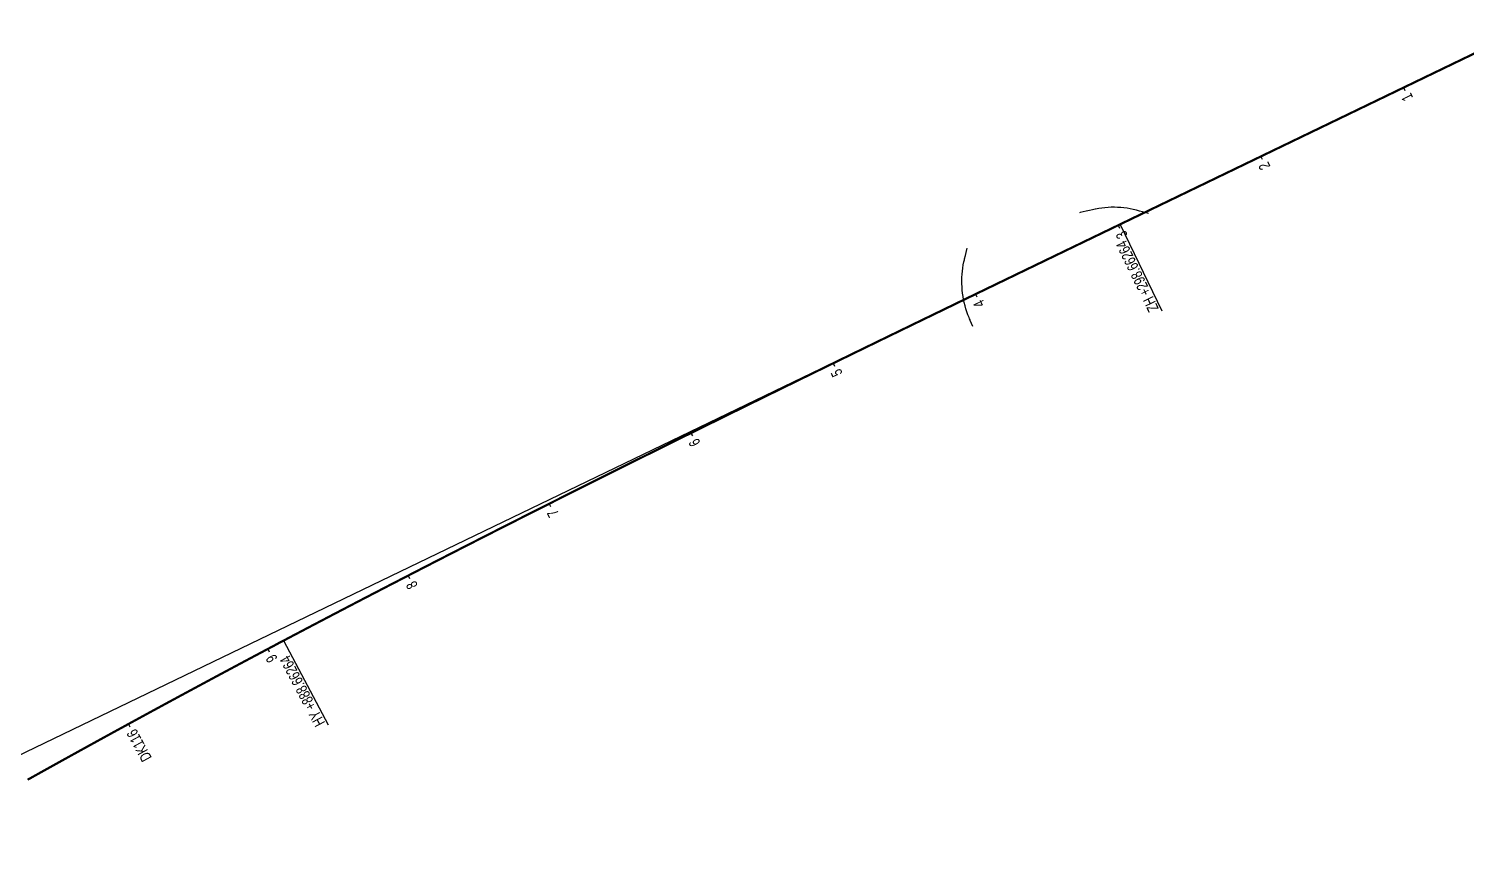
# Model space of a CAD drawing. Header units: millimetres. Extents: x 497834 to 621495, y 3353175 to 3430424.
# Drawn here: x 568395 to 569303, y 3392156 to 3392678 of the extents above; entities that cross this region are included whole.
import ezdxf

# ---------------------------------------------------------------- set-up
doc = ezdxf.new("R2010")
doc.units = ezdxf.units.MM
for name, color, linetype in [('DK改路中线', 7, 'Continuous'), ('dl3', 7, 'Continuous'), ('沪乍杭打线-0.0-200.8段-施工系转设计系成果-2000坐标系-左线_中线_交点', 7, 'Continuous'), ('沪乍杭打线-0.0-200.8段-施工系转设计系成果-2000坐标系-左线_五大桩', 7, 'Continuous'), ('沪乍杭打线-0.0-200.8段-施工系转设计系成果-2000坐标系-左线_里程', 7, 'Continuous')]:
    doc.layers.add(name, color=color, linetype=linetype)
doc.styles.add('PM_LC', font='slromans.shx', dxfattribs={"width": 0.75, "bigfont": 'hztxt.shx'})
doc.styles.add('PM_QX', font='slromans.shx', dxfattribs={"width": 0.75, "bigfont": 'hztxt.shx'})

msp = doc.modelspace()

# ---------------------------------------------------------------- linework, layer by layer
at = {"layer": 'DK改路中线', "color": 3, "linetype": 'Continuous', "ltscale": 2, "flags": 128}
for points in [[(569102.1, 3392560.83), (569100.17, 3392561.36), (569098.24, 3392561.88), (569096.31, 3392562.4), (569094.5, 3392562.89, 0.120511), (569094.38, 3392562.93), (569092.44, 3392563.41), (569090.48, 3392563.82), (569088.51, 3392564.16), (569086.53, 3392564.43), (569084.54, 3392564.63), (569082.55, 3392564.75), (569080.55, 3392564.81), (569078.55, 3392564.79), (569076.55, 3392564.69), (569074.56, 3392564.53), (569072.57, 3392564.29), (569070.59, 3392563.98), (569068.63, 3392563.6), (569068.37, 3392563.54), (569066.68, 3392563.17), (569064.72, 3392562.74), (569062.77, 3392562.32), (569060.82, 3392561.89), (569058.86, 3392561.46), (569058.52, 3392561.39)], [(568991.14, 3392489.57), (568990.33, 3392491.4), (568989.52, 3392493.23), (568989.35, 3392493.62, -0.163502), (568988.73, 3392495.07), (568988, 3392496.93), (568987.33, 3392498.81), (568986.72, 3392500.72), (568986.18, 3392502.64), (568985.7, 3392504.58), (568985.29, 3392506.54), (568984.94, 3392508.51), (568984.66, 3392510.49), (568984.44, 3392512.48), (568984.29, 3392514.47), (568984.21, 3392516.47), (568984.19, 3392518.47), (568984.24, 3392520.47), (568984.36, 3392522.47), (568984.54, 3392524.46), (568984.79, 3392526.44), (568985.11, 3392528.42), (568985.49, 3392530.38), (568985.78, 3392531.67), (568985.93, 3392532.33), (568986.39, 3392534.28), (568986.85, 3392536.22), (568987.3, 3392538.17), (568987.48, 3392538.94)]]:
    msp.add_lwpolyline(points, format="xyb", dxfattribs=at)
at = {"layer": 'dl3', "color": 3, "linetype": 'Continuous', "ltscale": 2, "const_width": 1.4, "flags": 128}
msp.add_lwpolyline([(569338.68, 3392676.95), (569084.08, 3392554.03), (569083.18, 3392553.59), (569082.28, 3392553.16), (569081.38, 3392552.72), (569080.48, 3392552.29), (569079.58, 3392551.85), (569078.68, 3392551.42), (569077.78, 3392550.98), (569076.88, 3392550.55), (569075.98, 3392550.11), (569075.08, 3392549.68), (569074.18, 3392549.24), (569073.28, 3392548.81), (569072.38, 3392548.37), (569071.48, 3392547.94), (569070.57, 3392547.5), (569069.67, 3392547.07), (569068.77, 3392546.63), (569067.87, 3392546.2), (569066.97, 3392545.77), (569066.07, 3392545.33), (569065.17, 3392544.9), (569064.27, 3392544.46), (569063.37, 3392544.03), (569062.47, 3392543.59), (569061.57, 3392543.16), (569060.67, 3392542.72), (569059.77, 3392542.29), (569058.87, 3392541.85), (569057.97, 3392541.42), (569057.07, 3392540.98), (569056.17, 3392540.55), (569055.27, 3392540.11), (569054.37, 3392539.68), (569053.47, 3392539.24), (569052.56, 3392538.81), (569051.66, 3392538.37), (569050.76, 3392537.94), (569049.86, 3392537.5), (569048.96, 3392537.07), (569048.06, 3392536.63), (569047.16, 3392536.2), (569046.26, 3392535.76), (569045.36, 3392535.33), (569044.46, 3392534.89), (569043.56, 3392534.46), (569042.66, 3392534.02), (569041.76, 3392533.59), (569040.86, 3392533.15), (569039.96, 3392532.72), (569039.06, 3392532.28), (569038.16, 3392531.85), (569037.26, 3392531.41), (569036.36, 3392530.98), (569035.46, 3392530.54), (569034.56, 3392530.11), (569033.66, 3392529.67), (569032.76, 3392529.24), (569031.85, 3392528.8), (569030.95, 3392528.37), (569030.05, 3392527.93), (569029.15, 3392527.5), (569028.25, 3392527.06), (569027.35, 3392526.63), (569026.45, 3392526.19), (569025.55, 3392525.76), (569024.65, 3392525.32), (569023.75, 3392524.89), (569022.85, 3392524.45), (569021.95, 3392524.02), (569021.05, 3392523.58), (569020.15, 3392523.15), (569019.25, 3392522.71), (569018.35, 3392522.27), (569017.45, 3392521.84), (569016.55, 3392521.4), (569015.65, 3392520.97), (569014.75, 3392520.53), (569013.85, 3392520.1), (569012.95, 3392519.66), (569012.05, 3392519.23), (569011.15, 3392518.79), (569010.25, 3392518.36), (569009.35, 3392517.92), (569008.45, 3392517.49), (569007.55, 3392517.05), (569006.65, 3392516.61), (569005.75, 3392516.18), (569004.85, 3392515.74), (569003.95, 3392515.31), (569003.05, 3392514.87), (569002.15, 3392514.44), (569001.25, 3392514), (569000.35, 3392513.57), (568999.45, 3392513.13), (568998.55, 3392512.69), (568997.64, 3392512.26), (568996.74, 3392511.82), (568995.84, 3392511.39), (568994.94, 3392510.95), (568994.04, 3392510.52), (568993.14, 3392510.08), (568992.24, 3392509.64), (568991.34, 3392509.21), (568990.44, 3392508.77), (568989.54, 3392508.34), (568988.64, 3392507.9), (568987.74, 3392507.47), (568986.84, 3392507.03), (568985.94, 3392506.59), (568985.04, 3392506.16), (568984.14, 3392505.72), (568983.24, 3392505.29), (568982.34, 3392504.85), (568981.44, 3392504.41), (568980.54, 3392503.98), (568979.64, 3392503.54), (568978.74, 3392503.11), (568977.84, 3392502.67), (568976.95, 3392502.23), (568976.05, 3392501.8), (568975.15, 3392501.36), (568974.25, 3392500.92), (568973.35, 3392500.49), (568972.45, 3392500.05), (568971.55, 3392499.62), (568970.65, 3392499.18), (568969.75, 3392498.74), (568968.85, 3392498.31), (568967.95, 3392497.87), (568967.05, 3392497.43), (568966.15, 3392497), (568965.25, 3392496.56), (568964.35, 3392496.12), (568963.45, 3392495.69), (568962.55, 3392495.25), (568961.65, 3392494.82), (568960.75, 3392494.38), (568959.85, 3392493.94), (568958.95, 3392493.51), (568958.05, 3392493.07), (568957.15, 3392492.63), (568956.25, 3392492.2), (568955.35, 3392491.76), (568954.45, 3392491.32), (568953.55, 3392490.89), (568952.65, 3392490.45), (568951.75, 3392490.01), (568950.85, 3392489.57), (568949.95, 3392489.14), (568949.05, 3392488.7), (568948.16, 3392488.26), (568947.26, 3392487.83), (568946.36, 3392487.39), (568945.46, 3392486.95), (568944.56, 3392486.52), (568943.66, 3392486.08), (568942.76, 3392485.64), (568941.86, 3392485.2), (568940.96, 3392484.77), (568940.06, 3392484.33), (568939.16, 3392483.89), (568938.26, 3392483.46), (568937.36, 3392483.02), (568936.46, 3392482.58), (568935.56, 3392482.14), (568934.66, 3392481.71), (568933.77, 3392481.27), (568932.87, 3392480.83), (568931.97, 3392480.39), (568931.07, 3392479.96), (568930.17, 3392479.52), (568929.27, 3392479.08), (568928.37, 3392478.64), (568927.47, 3392478.21), (568926.57, 3392477.77), (568925.67, 3392477.33), (568924.77, 3392476.89), (568923.87, 3392476.45), (568922.98, 3392476.02), (568922.08, 3392475.58), (568921.18, 3392475.14), (568920.28, 3392474.7), (568919.38, 3392474.27), (568918.48, 3392473.83), (568917.58, 3392473.39), (568916.68, 3392472.95), (568915.78, 3392472.51), (568914.88, 3392472.08), (568913.99, 3392471.64), (568913.09, 3392471.2), (568912.19, 3392470.76), (568911.29, 3392470.32), (568910.39, 3392469.88), (568909.49, 3392469.45), (568908.59, 3392469.01), (568907.69, 3392468.57), (568906.8, 3392468.13), (568905.9, 3392467.69), (568905, 3392467.25), (568904.1, 3392466.81), (568903.2, 3392466.38), (568902.3, 3392465.94), (568901.4, 3392465.5), (568900.5, 3392465.06), (568899.61, 3392464.62), (568898.71, 3392464.18), (568897.81, 3392463.74), (568896.91, 3392463.3), (568896.01, 3392462.87), (568895.11, 3392462.43), (568894.21, 3392461.99), (568893.32, 3392461.55), (568892.42, 3392461.11), (568891.52, 3392460.67), (568890.62, 3392460.23), (568889.72, 3392459.79), (568888.82, 3392459.35), (568887.93, 3392458.91), (568887.03, 3392458.47), (568886.13, 3392458.03), (568885.23, 3392457.6), (568884.33, 3392457.16), (568883.43, 3392456.72), (568882.54, 3392456.28), (568881.64, 3392455.84), (568880.74, 3392455.4), (568879.84, 3392454.96), (568878.94, 3392454.52), (568878.05, 3392454.08), (568877.15, 3392453.64), (568876.25, 3392453.2), (568875.35, 3392452.76), (568874.45, 3392452.32), (568873.56, 3392451.88), (568872.66, 3392451.44), (568871.76, 3392451), (568870.86, 3392450.56), (568869.96, 3392450.12), (568869.07, 3392449.68), (568868.17, 3392449.24), (568867.27, 3392448.8), (568866.37, 3392448.36), (568865.47, 3392447.92), (568864.58, 3392447.48), (568863.68, 3392447.04), (568862.78, 3392446.6), (568861.88, 3392446.15), (568860.99, 3392445.71), (568860.09, 3392445.27), (568859.19, 3392444.83), (568858.29, 3392444.39), (568857.4, 3392443.95), (568856.5, 3392443.51), (568855.6, 3392443.07), (568854.7, 3392442.63), (568853.8, 3392442.19), (568852.91, 3392441.75), (568852.01, 3392441.31), (568851.11, 3392440.86), (568850.22, 3392440.42), (568849.32, 3392439.98), (568848.42, 3392439.54), (568847.52, 3392439.1), (568846.63, 3392438.66), (568845.73, 3392438.22), (568844.83, 3392437.77), (568843.93, 3392437.33), (568843.04, 3392436.89), (568842.14, 3392436.45), (568841.24, 3392436.01), (568840.35, 3392435.57), (568839.45, 3392435.12), (568838.55, 3392434.68), (568837.65, 3392434.24), (568836.76, 3392433.8), (568835.86, 3392433.36), (568834.96, 3392432.92), (568834.07, 3392432.47), (568833.17, 3392432.03), (568832.27, 3392431.59), (568831.38, 3392431.15), (568830.48, 3392430.7), (568829.58, 3392430.26), (568828.68, 3392429.82), (568827.79, 3392429.38), (568826.89, 3392428.93), (568825.99, 3392428.49), (568825.1, 3392428.05), (568824.2, 3392427.61), (568823.3, 3392427.16), (568822.41, 3392426.72), (568821.51, 3392426.28), (568820.61, 3392425.83), (568819.72, 3392425.39), (568818.82, 3392424.95), (568817.93, 3392424.51), (568817.03, 3392424.06), (568816.13, 3392423.62), (568815.24, 3392423.18), (568814.34, 3392422.73), (568813.44, 3392422.29), (568812.55, 3392421.85), (568811.65, 3392421.4), (568810.75, 3392420.96), (568809.86, 3392420.52), (568808.96, 3392420.07), (568808.07, 3392419.63), (568807.17, 3392419.18), (568806.27, 3392418.74), (568805.38, 3392418.3), (568804.48, 3392417.85), (568803.59, 3392417.41), (568802.69, 3392416.96), (568801.79, 3392416.52), (568800.9, 3392416.08), (568800, 3392415.63), (568799.11, 3392415.19), (568798.21, 3392414.74), (568797.31, 3392414.3), (568796.42, 3392413.85), (568795.52, 3392413.41), (568794.63, 3392412.96), (568793.73, 3392412.52), (568792.84, 3392412.08), (568791.94, 3392411.63), (568791.04, 3392411.19), (568790.15, 3392410.74), (568789.25, 3392410.3), (568788.36, 3392409.85), (568787.46, 3392409.41), (568786.57, 3392408.96), (568785.67, 3392408.52), (568784.78, 3392408.07), (568783.88, 3392407.62), (568782.99, 3392407.18), (568782.09, 3392406.73), (568781.19, 3392406.29), (568780.3, 3392405.84), (568779.4, 3392405.4), (568778.51, 3392404.95), (568777.61, 3392404.51), (568776.72, 3392404.06), (568775.82, 3392403.61), (568774.93, 3392403.17), (568774.03, 3392402.72), (568773.14, 3392402.27), (568772.24, 3392401.83), (568771.35, 3392401.38), (568770.45, 3392400.94), (568769.56, 3392400.49), (568768.66, 3392400.04), (568767.77, 3392399.6), (568766.88, 3392399.15), (568765.98, 3392398.7), (568765.09, 3392398.26), (568764.19, 3392397.81), (568763.3, 3392397.36), (568762.4, 3392396.92), (568761.51, 3392396.47), (568760.61, 3392396.02), (568759.72, 3392395.57), (568758.82, 3392395.13), (568757.93, 3392394.68), (568757.04, 3392394.23), (568756.14, 3392393.79), (568755.25, 3392393.34), (568754.35, 3392392.89), (568753.46, 3392392.44), (568752.56, 3392392), (568751.67, 3392391.55), (568750.78, 3392391.1), (568749.88, 3392390.65), (568748.99, 3392390.2), (568748.09, 3392389.76), (568747.2, 3392389.31), (568746.31, 3392388.86), (568745.41, 3392388.41), (568744.52, 3392387.96), (568743.62, 3392387.51), (568742.73, 3392387.07), (568741.84, 3392386.62), (568740.94, 3392386.17), (568740.05, 3392385.72), (568739.16, 3392385.27), (568738.26, 3392384.82), (568737.37, 3392384.37), (568736.47, 3392383.92), (568735.58, 3392383.48), (568734.69, 3392383.03), (568733.79, 3392382.58), (568732.9, 3392382.13), (568732.01, 3392381.68), (568731.11, 3392381.23), (568730.22, 3392380.78), (568729.33, 3392380.33), (568728.43, 3392379.88), (568727.54, 3392379.43), (568726.65, 3392378.98), (568725.76, 3392378.53), (568724.86, 3392378.08), (568723.97, 3392377.63), (568723.08, 3392377.18), (568722.18, 3392376.73), (568721.29, 3392376.28), (568720.4, 3392375.83), (568719.5, 3392375.38), (568718.61, 3392374.93), (568717.72, 3392374.48), (568716.83, 3392374.03), (568715.93, 3392373.58), (568715.04, 3392373.13), (568714.15, 3392372.68), (568713.26, 3392372.22), (568712.36, 3392371.77), (568711.47, 3392371.32), (568710.58, 3392370.87), (568709.69, 3392370.42), (568708.79, 3392369.97), (568707.9, 3392369.52), (568707.01, 3392369.07), (568706.12, 3392368.61), (568705.22, 3392368.16), (568704.33, 3392367.71), (568703.44, 3392367.26), (568702.55, 3392366.81), (568701.66, 3392366.36), (568700.76, 3392365.9), (568699.87, 3392365.45), (568698.98, 3392365), (568698.09, 3392364.55), (568697.2, 3392364.09), (568696.31, 3392363.64), (568695.41, 3392363.19), (568694.52, 3392362.74), (568693.63, 3392362.28), (568692.74, 3392361.83), (568691.85, 3392361.38), (568690.96, 3392360.93), (568690.06, 3392360.47), (568689.17, 3392360.02), (568688.28, 3392359.57), (568687.39, 3392359.11), (568686.5, 3392358.66), (568685.61, 3392358.21), (568684.72, 3392357.75), (568683.82, 3392357.3), (568682.93, 3392356.84), (568682.04, 3392356.39), (568681.15, 3392355.94), (568680.26, 3392355.48), (568679.37, 3392355.03), (568678.48, 3392354.58), (568677.59, 3392354.12), (568676.7, 3392353.67), (568675.81, 3392353.21), (568674.92, 3392352.76), (568674.02, 3392352.3), (568673.13, 3392351.85), (568672.24, 3392351.39), (568671.35, 3392350.94), (568670.46, 3392350.48), (568669.57, 3392350.03), (568668.68, 3392349.57), (568667.79, 3392349.12), (568666.9, 3392348.66), (568666.01, 3392348.21), (568665.12, 3392347.75), (568664.23, 3392347.3), (568663.34, 3392346.84), (568662.45, 3392346.39), (568661.56, 3392345.93), (568660.67, 3392345.47), (568659.78, 3392345.02), (568658.89, 3392344.56), (568658, 3392344.11), (568657.11, 3392343.65), (568656.22, 3392343.19), (568655.33, 3392342.74), (568654.44, 3392342.28), (568653.55, 3392341.82), (568652.66, 3392341.37), (568651.77, 3392340.91), (568650.88, 3392340.45), (568649.99, 3392340), (568649.1, 3392339.54), (568648.21, 3392339.08), (568647.32, 3392338.63), (568646.43, 3392338.17), (568645.55, 3392337.71), (568644.66, 3392337.25), (568643.77, 3392336.8), (568642.88, 3392336.34), (568641.99, 3392335.88), (568641.1, 3392335.42), (568640.21, 3392334.96), (568639.32, 3392334.51), (568638.43, 3392334.05), (568637.54, 3392333.59), (568636.66, 3392333.13), (568635.77, 3392332.67), (568634.88, 3392332.21), (568633.99, 3392331.76), (568633.1, 3392331.3), (568632.21, 3392330.84), (568631.32, 3392330.38), (568630.44, 3392329.92), (568629.55, 3392329.46), (568628.66, 3392329), (568627.77, 3392328.54), (568626.88, 3392328.08), (568625.99, 3392327.62), (568625.11, 3392327.16), (568624.22, 3392326.7), (568623.33, 3392326.24), (568622.44, 3392325.79), (568621.55, 3392325.33), (568620.67, 3392324.87), (568619.78, 3392324.4), (568618.89, 3392323.94), (568618, 3392323.48), (568617.11, 3392323.02), (568616.23, 3392322.56), (568615.34, 3392322.1), (568614.45, 3392321.64), (568613.56, 3392321.18), (568612.68, 3392320.72), (568611.79, 3392320.26), (568610.9, 3392319.8), (568610.02, 3392319.34), (568609.13, 3392318.88), (568608.24, 3392318.41), (568607.35, 3392317.95), (568606.47, 3392317.49), (568605.58, 3392317.03), (568604.69, 3392316.57), (568603.81, 3392316.11), (568602.92, 3392315.64), (568602.03, 3392315.18), (568601.15, 3392314.72), (568600.26, 3392314.26), (568599.37, 3392313.79), (568598.49, 3392313.33), (568597.6, 3392312.87), (568596.71, 3392312.41), (568595.83, 3392311.94), (568594.94, 3392311.48), (568594.05, 3392311.02), (568593.17, 3392310.55), (568592.28, 3392310.09), (568591.39, 3392309.63), (568590.51, 3392309.16), (568589.62, 3392308.7), (568588.74, 3392308.24), (568587.85, 3392307.77), (568586.96, 3392307.31), (568586.08, 3392306.85), (568585.19, 3392306.38), (568584.31, 3392305.92), (568583.42, 3392305.45), (568582.54, 3392304.99), (568581.65, 3392304.52), (568580.76, 3392304.06), (568579.88, 3392303.59), (568578.99, 3392303.13), (568578.11, 3392302.66), (568577.22, 3392302.2), (568576.34, 3392301.73), (568575.45, 3392301.27), (568574.57, 3392300.8), (568573.68, 3392300.34), (568572.8, 3392299.87), (568571.91, 3392299.41), (568571.03, 3392298.94), (568570.14, 3392298.48), (568569.26, 3392298.01), (568568.37, 3392297.54), (568567.49, 3392297.08), (568566.6, 3392296.61), (568565.72, 3392296.14), (568564.84, 3392295.68), (568563.95, 3392295.21), (568563.07, 3392294.74), (568562.18, 3392294.28), (568561.3, 3392293.81), (568560.41, 3392293.34), (568559.53, 3392292.88), (568558.65, 3392292.41), (568557.76, 3392291.94), (568556.88, 3392291.47), (568555.99, 3392291.01, 0.020447), (568555.09, 3392290.57), (568554.2, 3392290.11), (568553.32, 3392289.65), (568552.44, 3392289.16), (568551.58, 3392288.67), (568551.57, 3392288.67), (568550.69, 3392288.2), (568549.81, 3392287.73), (568548.93, 3392287.26), (568548.04, 3392286.79), (568547.16, 3392286.32), (568547.16, 3392286.32), (568546.28, 3392285.86), (568545.39, 3392285.39), (568544.51, 3392284.92), (568543.63, 3392284.45), (568542.74, 3392283.98), (568542.74, 3392283.98), (568541.86, 3392283.51), (568540.98, 3392283.04), (568540.09, 3392282.57), (568539.21, 3392282.1), (568538.33, 3392281.63), (568538.33, 3392281.63), (568537.45, 3392281.16), (568536.56, 3392280.69), (568535.68, 3392280.22), (568534.8, 3392279.75), (568533.92, 3392279.28), (568533.91, 3392279.28), (568533.03, 3392278.81), (568532.15, 3392278.34), (568531.27, 3392277.87), (568530.39, 3392277.4), (568529.5, 3392276.93), (568529.5, 3392276.93), (568528.62, 3392276.46), (568527.74, 3392275.98), (568526.86, 3392275.51), (568525.98, 3392275.04), (568525.09, 3392274.57), (568525.09, 3392274.57), (568524.21, 3392274.1), (568523.33, 3392273.63), (568522.45, 3392273.15), (568521.57, 3392272.68), (568520.69, 3392272.21), (568520.68, 3392272.21), (568519.8, 3392271.74), (568518.92, 3392271.27), (568518.04, 3392270.79), (568517.16, 3392270.32), (568516.28, 3392269.85), (568516.28, 3392269.85), (568515.4, 3392269.38), (568514.52, 3392268.9), (568513.64, 3392268.43), (568512.75, 3392267.96), (568511.87, 3392267.48), (568511.87, 3392267.48), (568510.99, 3392267.01), (568510.11, 3392266.54), (568509.23, 3392266.06), (568508.35, 3392265.59), (568507.47, 3392265.12), (568507.47, 3392265.12), (568506.59, 3392264.64), (568505.71, 3392264.17), (568504.83, 3392263.69), (568503.95, 3392263.22), (568503.07, 3392262.75), (568503.07, 3392262.75), (568502.19, 3392262.27), (568501.31, 3392261.8), (568500.43, 3392261.32), (568499.55, 3392260.85), (568498.67, 3392260.37), (568498.66, 3392260.37), (568497.79, 3392259.9), (568496.91, 3392259.42), (568496.03, 3392258.95), (568495.15, 3392258.47), (568494.27, 3392258), (568494.26, 3392258), (568493.39, 3392257.52), (568492.51, 3392257.05), (568491.63, 3392256.57), (568490.75, 3392256.1), (568489.87, 3392255.62), (568489.87, 3392255.62), (568488.99, 3392255.14), (568488.11, 3392254.67), (568487.23, 3392254.19), (568486.35, 3392253.71), (568485.47, 3392253.24), (568485.47, 3392253.24), (568484.59, 3392252.76), (568483.71, 3392252.29), (568482.83, 3392251.81), (568481.96, 3392251.33), (568481.08, 3392250.85), (568481.08, 3392250.85), (568480.2, 3392250.38), (568479.32, 3392249.9), (568478.44, 3392249.42), (568477.56, 3392248.95), (568476.68, 3392248.47), (568476.68, 3392248.47), (568475.8, 3392247.99), (568474.93, 3392247.51), (568474.05, 3392247.03), (568473.17, 3392246.56), (568472.29, 3392246.08), (568472.29, 3392246.08), (568471.41, 3392245.6), (568470.53, 3392245.12), (568469.66, 3392244.64), (568468.78, 3392244.16), (568467.9, 3392243.69), (568467.9, 3392243.69), (568467.02, 3392243.21), (568466.14, 3392242.73), (568465.27, 3392242.25), (568464.39, 3392241.77), (568463.51, 3392241.29), (568463.51, 3392241.29), (568462.63, 3392240.81), (568461.76, 3392240.33), (568460.88, 3392239.85), (568460, 3392239.37), (568459.12, 3392238.89), (568459.12, 3392238.89), (568458.25, 3392238.41), (568457.37, 3392237.93), (568456.49, 3392237.45), (568455.61, 3392236.97), (568454.74, 3392236.49), (568454.74, 3392236.49), (568453.86, 3392236.01), (568452.98, 3392235.53), (568452.11, 3392235.05), (568451.23, 3392234.57), (568450.35, 3392234.09), (568450.35, 3392234.09), (568449.48, 3392233.61), (568448.6, 3392233.13), (568447.72, 3392232.65), (568446.85, 3392232.17), (568445.97, 3392231.68), (568445.97, 3392231.68), (568445.09, 3392231.2), (568444.22, 3392230.72), (568443.34, 3392230.24), (568442.46, 3392229.76), (568441.59, 3392229.28), (568441.59, 3392229.28), (568440.71, 3392228.79), (568439.84, 3392228.31), (568438.96, 3392227.83), (568438.08, 3392227.35), (568437.21, 3392226.86), (568437.21, 3392226.86), (568436.33, 3392226.38), (568435.46, 3392225.9), (568434.58, 3392225.42), (568433.7, 3392224.93), (568432.83, 3392224.45), (568432.83, 3392224.45), (568431.95, 3392223.97), (568431.08, 3392223.48), (568430.2, 3392223), (568429.33, 3392222.52), (568428.45, 3392222.03), (568428.45, 3392222.03), (568427.58, 3392221.55), (568426.7, 3392221.07), (568425.83, 3392220.58), (568424.95, 3392220.1), (568424.08, 3392219.61), (568424.07, 3392219.61), (568423.2, 3392219.13), (568422.33, 3392218.65), (568421.45, 3392218.16), (568420.58, 3392217.68), (568419.7, 3392217.19), (568419.7, 3392217.19), (568418.83, 3392216.71), (568417.95, 3392216.22), (568417.08, 3392215.74), (568416.2, 3392215.25), (568415.33, 3392214.77), (568415.33, 3392214.77), (568414.46, 3392214.28), (568413.58, 3392213.8), (568412.71, 3392213.31), (568411.83, 3392212.82), (568410.96, 3392212.34), (568410.96, 3392212.34), (568410.08, 3392211.85), (568409.21, 3392211.37), (568408.34, 3392210.88), (568407.46, 3392210.39), (568406.59, 3392209.91), (568406.59, 3392209.91), (568405.72, 3392209.42), (568404.84, 3392208.94), (568403.97, 3392208.45), (568403.09, 3392207.96), (568402.22, 3392207.48), (568402.22, 3392207.47), (568401.35, 3392206.99), (568400.47, 3392206.5), (568399.6, 3392206.01), (568398.73, 3392205.53), (568397.85, 3392205.04), (568397.85, 3392205.04), (568396.98, 3392204.55), (568396.11, 3392204.06), (568395.24, 3392203.58), (568394.36, 3392203.09)], format="xyb", dxfattribs=at)
at = {"layer": '沪乍杭打线-0.0-200.8段-施工系转设计系成果-2000坐标系-左线_中线_交点', "color": 6, "linetype": 'Continuous', "ltscale": 2}
msp.add_line((569084.08, 3392554.03), (568259.65, 3392155.98), dxfattribs=at)
at = {"layer": '沪乍杭打线-0.0-200.8段-施工系转设计系成果-2000坐标系-左线_五大桩', "color": 5, "linetype": 'Continuous', "ltscale": 2}
for p, q in [((569084.08, 3392554.03), (569110.45, 3392499.41)), ((568555.99, 3392291.01), (568584.17, 3392237.75))]:
    msp.add_line(p, q, dxfattribs=at)
at = {"layer": '沪乍杭打线-0.0-200.8段-施工系转设计系成果-2000坐标系-左线_里程', "color": 5, "linetype": 'Continuous', "ltscale": 2}
for p, q in [((569263.07, 3392640.44), (569263.94, 3392638.64)), ((569172.97, 3392596.94), (569173.84, 3392595.14)), ((569082.88, 3392553.44), (569083.75, 3392551.64)), ((568992.84, 3392509.93), (568993.71, 3392508.13)), ((568902.9, 3392466.23), (568903.77, 3392464.43)), ((568813.14, 3392422.14), (568814.03, 3392420.35)), ((568723.67, 3392377.48), (568724.57, 3392375.69)), ((568634.58, 3392332.06), (568635.5, 3392330.28)), ((568545.98, 3392285.7), (568546.91, 3392283.93)), ((568457.95, 3392238.25), (568458.91, 3392236.5))]:
    msp.add_line(p, q, dxfattribs=at)

# ---------------------------------------------------------------- texts
at = {"layer": '沪乍杭打线-0.0-200.8段-施工系转设计系成果-2000坐标系-左线_五大桩', "color": 5, "style": 'PM_QX', "width": 0.75}
for s, rotation, p in [('ZH +298.66264', 115.77182, (569108.68, 3392500.78)), ('HY +888.66264', 117.88457, (568582.35, 3392239.05))]:
    msp.add_text(s, height=7, rotation=rotation, dxfattribs=at).set_placement(p)
at = {"layer": '沪乍杭打线-0.0-200.8段-施工系转设计系成果-2000坐标系-左线_里程', "color": 2, "style": 'PM_LC', "width": 0.75}
for s, rotation, p in [('1', 115.77182, (569269.25, 3392634.1)), ('2', 115.77182, (569179.15, 3392590.6)), ('3', 115.77183, (569089.05, 3392547.1)), ('4', 115.83415, (568999.02, 3392503.59)), ('5', 116.01785, (568909.1, 3392459.91)), ('6', 116.32295, (568819.38, 3392415.85)), ('7', 116.74943, (568729.95, 3392371.24)), ('8', 117.29729, (568640.92, 3392325.88)), ('9', 117.96577, (568552.39, 3392279.59)), ('DK116', 118.68195, (568472.99, 3392216.98))]:
    msp.add_text(s, height=7, rotation=rotation, dxfattribs=at).set_placement(p)

doc.saveas('drawing.dxf')
